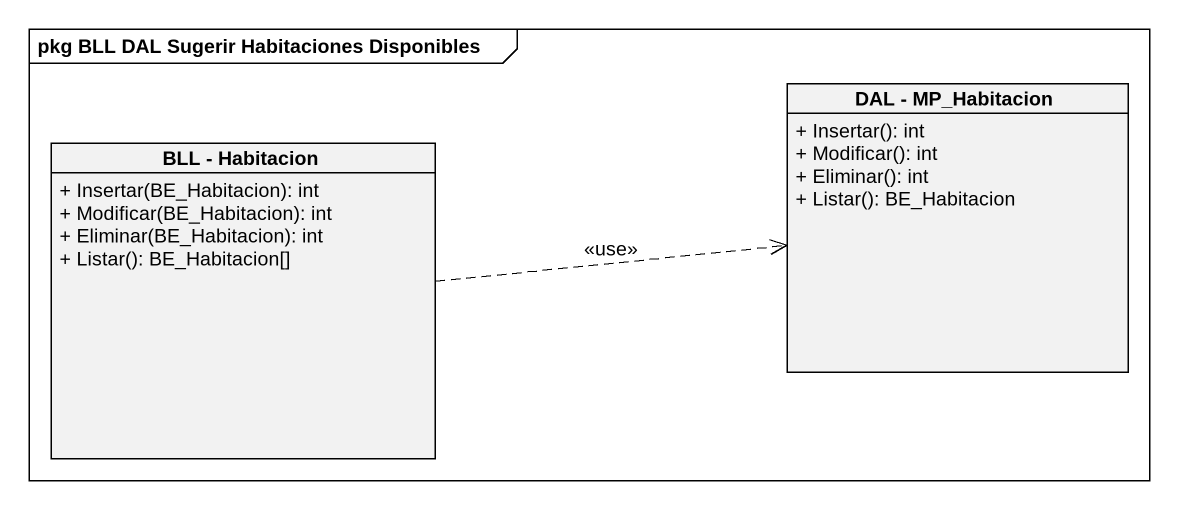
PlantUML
@startuml
mainframe pkg BLL DAL Sugerir Habitaciones Disponibles
hide circle
hide empty members
skinparam classAttributeIconSize 0
class "DAL - MP_Habitacion" as DAL_MP_Habitacion {
  + Insertar(): int
  + Modificar(): int
  + Eliminar(): int
  + Listar(): BE_Habitacion
}
class "BLL - Habitacion" as BLL_Habitacion {
  + Insertar(BE_Habitacion): int
  + Modificar(BE_Habitacion): int
  + Eliminar(BE_Habitacion): int
  + Listar(): BE_Habitacion[]
}
BLL_Habitacion .right.> DAL_MP_Habitacion : <<use>>
@enduml
